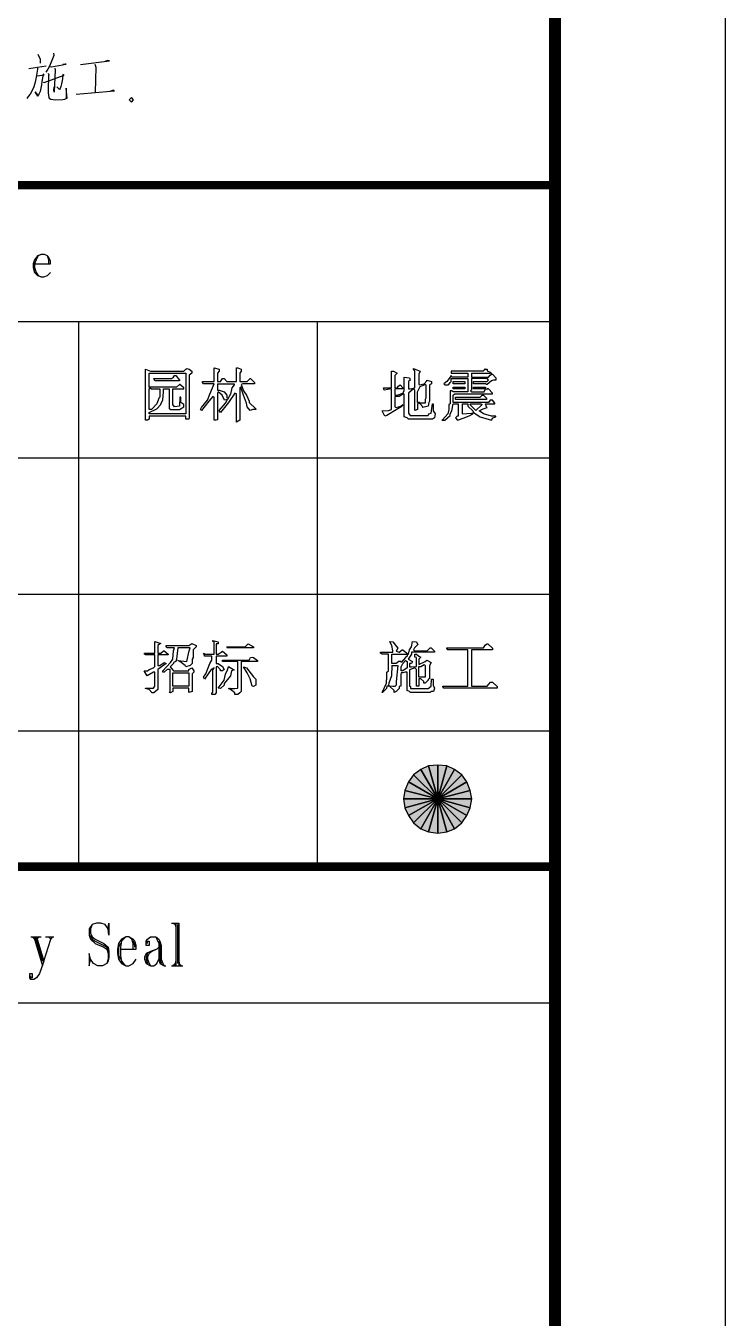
# Model space of a CAD drawing. Extents: x 74607 to 188346, y 27287 to 39167.
# Drawn here: x 115725 to 116547, y 36197 to 37714 of the extents above; entities that cross this region are included whole.
import ezdxf
from ezdxf.enums import TextEntityAlignment as Align

# ---------------------------------------------------------------- set-up
doc = ezdxf.new("R2010")
doc.units = 0
doc.header["$LTSCALE"] = 1000
doc.header["$MEASUREMENT"] = 0
doc.linetypes.add('DASHED2', pattern=[0.375, 0.25, -0.125])
doc.layers.add('DIM_LEAD', color=3, linetype='Continuous')
doc.layers.add('龙骨虚线', color=165, linetype='DASHED2')
doc.styles.get("Standard").update_dxf_attribs({"font": 'gbenor.shx', "bigfont": 'gbcbig.shx'})

# ---------------------------------------------------------------- blocks, each defined once
blk = doc.blocks.new('A1')
at = {"linetype": 'Continuous'}
for points in [[(-17.425, 477.925), (-17.875, 477.7), (-16.875, 475.975)], [(-16.875, 477.95), (-17.425, 477.925), (-16.875, 475.975)], [(-16.35, 477.925), (-16.875, 477.95), (-16.875, 475.975)], [(-15.9, 477.7), (-16.35, 477.925), (-16.875, 475.975)], [(-18.3, 477.4), (-18.6, 476.975), (-16.875, 475.975)], [(-17.875, 477.7), (-18.3, 477.4), (-16.875, 475.975)], [(-15.475, 477.4), (-15.9, 477.7), (-16.875, 475.975)], [(-15.175, 476.975), (-15.475, 477.4), (-16.875, 475.975)], [(-18.825, 476.475), (-18.9, 475.975), (-16.875, 475.975)], [(-18.6, 476.975), (-18.825, 476.475), (-16.875, 475.975)], [(-14.975, 476.475), (-15.175, 476.975), (-16.875, 475.975)], [(-14.875, 475.975), (-14.975, 476.475), (-16.875, 475.975)], [(-18.9, 475.975), (-18.825, 475.45), (-16.875, 475.975)], [(-18.825, 475.45), (-18.6, 475), (-16.875, 475.975)], [(-18.6, 475), (-18.3, 474.575), (-16.875, 475.975)], [(-18.3, 474.575), (-17.875, 474.225), (-16.875, 475.975)], [(-17.875, 474.225), (-17.425, 474.05), (-16.875, 475.975)], [(-17.425, 474.05), (-16.875, 473.975), (-16.875, 475.975)], [(-16.875, 473.975), (-16.35, 474.05), (-16.875, 475.975)], [(-16.35, 474.05), (-15.9, 474.225), (-16.875, 475.975)], [(-15.9, 474.225), (-15.475, 474.575), (-16.875, 475.975)], [(-15.475, 474.575), (-15.175, 475), (-16.875, 475.975)], [(-15.175, 475), (-14.975, 475.45), (-16.875, 475.975)], [(-14.975, 475.45), (-14.875, 475.975), (-16.875, 475.975)]]:
    blk.add_hatch(color=94, dxfattribs=at).paths.add_polyline_path(points)
at = {"color": 94, "linetype": 'Continuous'}
for p, q in [((-80, 504), (-10, 504)), ((-79.975, 504), (-10, 504)), ((-37.975, 504), (-37.975, 471.775)), ((-23.975, 504), (-23.975, 471.775)), ((-79.975, 496), (-10, 496)), ((-79.975, 488), (-10, 488)), ((-79.975, 479.975), (-10, 479.975)), ((-32.45, 468.675), (-32.275, 468.6)), ((-32.35, 468.675), (-32.275, 468.475)), ((-32.275, 468.675), (-32.275, 466.175)), ((-32.175, 468.6), (-32.175, 466.325)), ((-40.775, 467.875), (-40.175, 467.875)), ((-40.7, 467.875), (-40.45, 467.625)), ((-40.6, 467.875), (-40.1, 466.175)), ((-40.525, 467.875), (-40.1, 466.45)), ((-40.275, 467.875), (-40.45, 467.75)), ((-39.925, 467.875), (-39.425, 467.875)), ((-32.525, 466.175), (-31.85, 466.175)), ((-32.275, 466.325), (-32.45, 466.175)), ((-32.275, 466.45), (-32.35, 466.175)), ((-32.1, 466.45), (-32.025, 466.175)), ((-32.1, 466.325), (-31.925, 466.175)), ((-79.975, 464), (-10, 464))]:
    blk.add_line(p, q, dxfattribs=at)
for points in [[(-841, 0), (-841, 594), (0, 594), (0, 0)], [(-34.88, 517.153), (-35.015, 517.007), (-34.88, 516.867), (-34.745, 517.007), (-34.88, 517.153)]]:
    blk.add_lwpolyline(points, close=True, dxfattribs=at)
at = {"color": 94, "linetype": 'Continuous', "const_width": 0.7}
blk.add_lwpolyline([(-816, 10), (-816, 584), (-10, 584), (-10, 10)], close=True, dxfattribs=at)
at = {"color": 94, "linetype": 'Continuous', "const_width": 0.5}
for points in [[(-10, 10), (-10, 584)], [(-80, 512), (-10, 512)], [(-80, 472), (-10, 472)]]:
    blk.add_lwpolyline(points, dxfattribs=at)
at = {"color": 94, "linetype": 'Continuous'}
for points in [[(-40.377, 519.7), (-40.242, 519.391), (-40.242, 519.273), (-40.242, 519.155)], [(-39.457, 519.75), (-39.434, 519.604), (-39.546, 519.324), (-39.681, 518.993), (-39.793, 518.802), (-39.905, 518.639)], [(-40.399, 518.875), (-40.399, 518.802), (-40.466, 518.331), (-40.534, 518.045), (-40.601, 517.765), (-40.713, 517.551), (-40.825, 517.338), (-40.937, 517.198), (-41.027, 517.08)], [(-40.893, 518.853), (-39.883, 519.015)], [(-39.659, 518.97), (-39.569, 518.942), (-38.7, 519.111), (-38.767, 519.111), (-38.901, 519.088)], [(-39.367, 518.875), (-39.345, 518.78), (-39.412, 517.456), (-39.434, 517.574), (-39.412, 517.765)], [(-37.869, 519.088), (-36.164, 519.301), (-36.254, 519.324), (-36.389, 519.273)], [(-37.017, 519.111), (-36.972, 518.92), (-36.995, 517.434)], [(-40.421, 518.426), (-39.995, 518.471), (-40.062, 518.522), (-40.085, 518.398), (-40.13, 518.095), (-40.152, 517.882), (-40.197, 517.692), (-40.242, 517.501), (-40.309, 517.338), (-40.354, 517.243), (-40.377, 517.22), (-40.534, 517.478), (-40.377, 517.265)], [(-40.062, 518.045), (-39.995, 518.023), (-38.834, 518.449), (-38.901, 518.494), (-38.924, 518.236), (-38.991, 517.95), (-39.014, 517.787), (-39.059, 517.669), (-39.098, 517.624), (-39.255, 517.765)], [(-39.771, 518.567), (-39.726, 518.471), (-39.748, 518.426), (-39.771, 517.624), (-39.771, 517.434), (-39.748, 517.265), (-39.726, 517.176), (-39.704, 517.103), (-39.614, 517.052), (-39.479, 517.03), (-39.345, 517.007), (-38.901, 517.03), (-38.789, 517.052), (-38.7, 517.08), (-38.655, 517.103), (-38.7, 517.692), (-38.7, 517.103)], [(-38.116, 517.338), (-35.873, 517.529), (-35.94, 517.574), (-36.142, 517.501)], [(-40.575, 507.375), (-39.625, 507.375), (-39.625, 507.55), (-39.725, 507.75), (-39.8, 507.85), (-39.975, 507.925), (-40.175, 507.925), (-40.4, 507.85), (-40.575, 507.625), (-40.65, 507.375), (-40.65, 507.175), (-40.575, 506.875), (-40.4, 506.7), (-40.175, 506.625), (-40.025, 506.625), (-39.8, 506.7), (-39.625, 506.875)], [(-40.175, 507.925), (-40.35, 507.85), (-40.475, 507.625), (-40.575, 507.375), (-40.575, 507.175), (-40.475, 506.875), (-40.35, 506.7), (-40.175, 506.625)], [(-39.725, 507.375), (-39.725, 507.625), (-39.8, 507.85)], [(-31.625, 501.25), (-31.475, 501.2), (-31.325, 501.075), (-31.325, 500.975), (-31.475, 500.85), (-31.475, 498.35), (-31.5, 498.275), (-31.675, 498.275), (-31.675, 498.45), (-32.525, 498.45), (-33.325, 498.45), (-33.825, 498.45), (-33.825, 498.275), (-33.925, 498.2), (-34.05, 498.2), (-34.05, 501.2), (-33.75, 501.075), (-32.95, 501.075), (-32.15, 501.075), (-31.8, 501.075), (-31.675, 501.2), (-31.625, 501.25)], [(-33.825, 500.975), (-33, 500.975), (-32.175, 500.975), (-31.675, 500.975), (-31.675, 500.15), (-31.675, 499.325), (-31.675, 498.575), (-32.525, 498.575), (-33.325, 498.575), (-33.825, 498.575), (-33.825, 498.65), (-33.375, 498.875), (-33.15, 499.125), (-33.15, 499.175), (-33.025, 499.375), (-33, 499.875), (-33, 500.05), (-32.65, 500.05), (-32.65, 499.2), (-32.65, 498.875), (-32.6, 498.875), (-32.575, 498.825), (-32.05, 498.825), (-31.8, 499), (-31.8, 499.125), (-31.975, 499.25), (-31.975, 499.55), (-32.025, 499.55), (-32.05, 499.025), (-32.35, 499), (-32.45, 499.125), (-32.45, 499.925), (-32.45, 500.05), (-31.8, 500.05), (-31.8, 500.1), (-32.025, 500.3), (-32.05, 500.3), (-32.225, 500.15), (-33.025, 500.15), (-33.825, 500.15), (-33.825, 500.9), (-33.825, 500.975)], [(-32.35, 500.825), (-32.275, 500.825), (-32.05, 500.55), (-32.05, 500.525), (-32.9, 500.525), (-33.5, 500.525), (-33.55, 500.65), (-32.725, 500.65), (-32.525, 500.65), (-32.4, 500.725), (-32.35, 500.825)], [(-30.025, 501.275), (-29.725, 501.2), (-29.725, 501.075), (-29.825, 500.975), (-29.825, 500.475), (-29.65, 500.475), (-29.525, 500.65), (-29.425, 500.65), (-29.275, 500.475), (-28.7, 500.475), (-28.7, 501.275), (-28.625, 501.275), (-28.425, 501.2), (-28.425, 501.075), (-28.5, 500.975), (-28.5, 500.475), (-28.075, 500.475), (-27.9, 500.65), (-27.875, 500.65), (-27.65, 500.425), (-27.65, 500.35), (-28.325, 500.35), (-28.425, 500.3), (-28.3, 499.925), (-28.125, 499.675), (-27.95, 499.325), (-27.95, 499.25), (-27.575, 498.875), (-27.575, 498.825), (-27.75, 498.825), (-27.9, 498.775), (-28.075, 499), (-28.125, 499.2), (-28.3, 499.675), (-28.45, 500.15), (-28.5, 500.1), (-28.5, 499.25), (-28.5, 498.45), (-28.5, 498.2), (-28.7, 498.1), (-28.7, 498.95), (-28.7, 499.75), (-28.8, 499.8), (-29.175, 499.25), (-29.65, 498.65), (-29.725, 498.775), (-29.35, 499.2), (-29.225, 499.425), (-29.4, 499.375), (-29.425, 499.425), (-29.55, 499.675), (-29.775, 499.875), (-29.825, 499.8), (-29.825, 499), (-29.825, 498.225), (-29.9, 498.2), (-30.025, 498.2), (-30.025, 499), (-30.025, 499.55), (-30.1, 499.6), (-30.325, 499.325), (-30.75, 498.775), (-30.825, 498.825), (-30.75, 498.95), (-30.4, 499.375), (-30.275, 499.725), (-30.025, 500.35), (-30.65, 500.35), (-30.7, 500.425), (-30.7, 500.475), (-30.025, 500.475), (-30.025, 501.25), (-30.025, 501.275)], [(-18.3, 501.25), (-17.925, 501.075), (-18, 500.9), (-18, 500.3), (-17.95, 500.275), (-17.675, 500.35), (-17.525, 500.525), (-17.525, 500.55), (-17.25, 500.475), (-17.25, 500.35), (-17.375, 500.275), (-17.375, 499.425), (-17.375, 499.325), (-17.4, 499.25), (-17.45, 499.025), (-17.75, 498.95), (-17.75, 499), (-17.925, 499.175), (-18, 499.2), (-18.075, 499.175), (-18.075, 498.825), (-18.225, 498.775), (-18.225, 499.6), (-18.225, 499.975), (-18.3, 500.05), (-18.6, 499.8), (-18.6, 499), (-18.6, 498.625), (-18.5, 498.475), (-17.675, 498.475), (-17.45, 498.475), (-17.4, 498.575), (-17.275, 498.625), (-17.25, 498.75), (-17.2, 499.175), (-17.15, 499.175), (-17.15, 498.75), (-17.025, 498.575), (-17.075, 498.35), (-17.2, 498.275), (-18, 498.275), (-18.6, 498.275), (-18.675, 498.35), (-18.85, 498.4), (-18.85, 499.2), (-18.85, 499.725), (-18.9, 499.75), (-19.15, 499.6), (-19.4, 499.6), (-19.4, 499), (-19.325, 498.95), (-19.05, 499.025), (-18.925, 499.125), (-19.025, 499), (-19.225, 498.875), (-19.875, 498.475), (-20, 498.45), (-20.15, 498.75), (-19.775, 498.775), (-19.6, 498.825), (-19.6, 499.675), (-19.6, 500.05), (-20.025, 499.975), (-20.075, 500.1), (-19.6, 500.1), (-19.6, 500.9), (-19.6, 501.075), (-19.475, 501.075), (-19.275, 500.975), (-19.4, 500.825), (-19.4, 500.1), (-19.225, 500.1), (-19.225, 500.175), (-19.1, 500.275), (-18.925, 500.1), (-18.925, 500.05), (-19.4, 500.05), (-19.4, 499.675), (-19.275, 499.675), (-18.925, 499.8), (-18.85, 499.925), (-18.85, 500.725), (-18.55, 500.7), (-18.5, 500.55), (-18.6, 500.475), (-18.6, 500.05), (-18.5, 500.05), (-18.225, 500.1), (-18.225, 500.9), (-18.225, 501.1), (-18.3, 501.2), (-18.3, 501.25)], [(-14.075, 501.2), (-14.225, 501.075), (-15.05, 501.075), (-15.875, 501.075), (-16.1, 501.075), (-16.1, 500.975), (-15.3, 500.975), (-15.125, 500.975), (-15.125, 500.725), (-15.925, 500.725), (-16.05, 500.725), (-16.1, 500.825), (-16.15, 500.725), (-16.35, 500.475), (-16.525, 500.35), (-16.475, 500.275), (-16.275, 500.275), (-16.225, 500.3), (-16.15, 500.425), (-16.1, 500.475), (-16.1, 500.65), (-15.3, 500.65), (-15.125, 500.65), (-15.125, 499.875), (-15.925, 499.875), (-15.975, 499.875), (-16.05, 499.925), (-16.15, 499.925), (-16.15, 499.175), (-16.225, 499.125), (-16.225, 498.825), (-16.3, 498.575), (-16.6, 498.225), (-16.65, 498.2), (-16.475, 498.2), (-16.15, 498.475), (-16.15, 498.575), (-16.05, 498.75), (-15.975, 499.175), (-15.675, 499.175), (-15.675, 498.45), (-15.75, 498.45), (-15.85, 498.35), (-15.725, 498.2), (-15.325, 498.35), (-15, 498.475), (-14.825, 498.575), (-14.775, 498.65), (-14.4, 498.4), (-13.725, 498.2), (-13.65, 498.35), (-13.475, 498.4), (-13.475, 498.45), (-13.725, 498.45), (-14.2, 498.575), (-14.45, 498.75), (-14.225, 498.875), (-13.975, 498.95), (-14.025, 499), (-14.075, 499.175), (-13.525, 499.175), (-13.525, 499.2), (-13.675, 499.375), (-13.8, 499.375), (-13.9, 499.25), (-14.75, 499.25), (-15.55, 499.25), (-15.975, 499.25), (-15.975, 499.675), (-15.875, 499.75), (-15.05, 499.75), (-14.225, 499.75), (-13.675, 499.75), (-13.675, 499.8), (-13.9, 500.05), (-13.975, 500.05), (-14.025, 499.975)], [(-14.15, 501.2), (-13.975, 501.2), (-13.975, 501.1), (-13.8, 501.025), (-13.725, 500.9), (-13.675, 500.9), (-13.475, 500.7), (-13.475, 500.55), (-13.6, 500.55), (-13.725, 500.525), (-13.975, 500.3), (-14.025, 500.3), (-14.075, 500.35), (-14.775, 500.35), (-14.775, 500.475), (-14.075, 500.475), (-13.975, 500.475), (-13.9, 500.55), (-13.975, 500.65), (-14.775, 500.65), (-14.9, 500.65), (-14.9, 499.975), (-14.95, 499.925), (-14.9, 499.875), (-14.15, 499.875), (-14.075, 500.05), (-14.775, 500.05), (-14.775, 500.15), (-14.075, 500.15), (-14.075, 500.1), (-14.075, 500.05)], [(-14.9, 500.975), (-14.075, 500.975), (-13.85, 500.975), (-13.8, 500.975)], [(-14.9, 500.975), (-14.9, 500.725), (-14.075, 500.725), (-13.9, 500.725), (-13.8, 500.85), (-13.725, 500.9)], [(-33.825, 500.15), (-33.7, 500.05), (-33.2, 500.05), (-33.2, 499.55), (-33.275, 499.5), (-33.375, 499.175), (-33.7, 498.825), (-33.825, 498.825), (-33.825, 499.675), (-33.825, 500.05), (-33.75, 500.1)], [(-29.825, 500.35), (-29, 500.35), (-28.85, 500.35), (-28.85, 500.275), (-28.975, 500.1), (-29.05, 499.725), (-29.225, 499.425)], [(-29.825, 500.35), (-29.825, 499.975), (-29.725, 499.975), (-29.425, 499.875), (-29.275, 499.675), (-29.275, 499.5)], [(-17.675, 500.35), (-17.575, 500.275), (-17.575, 499.5), (-17.625, 499.425), (-17.625, 499.2), (-17.925, 499.2), (-17.95, 499.25), (-18.075, 499.25), (-18.075, 499.875), (-17.925, 500.175), (-17.625, 500.3)], [(-15.975, 500.475), (-15.3, 500.475), (-15.3, 500.35), (-15.975, 500.35), (-15.975, 500.425), (-15.975, 500.475)], [(-15.975, 500.15), (-15.3, 500.15), (-15.3, 500.05), (-15.975, 500.05), (-15.975, 500.1), (-15.975, 500.15)], [(-14.275, 499.675), (-14.2, 499.675), (-14.025, 499.5), (-14.025, 499.425), (-14.825, 499.425), (-15.675, 499.425), (-15.85, 499.425), (-15.85, 499.55), (-15, 499.55), (-14.4, 499.55), (-14.275, 499.675)], [(-15.45, 499.175), (-15.125, 499.175), (-15.125, 499.025), (-14.825, 498.75), (-14.775, 498.65)], [(-15.45, 499.175), (-15.45, 498.575), (-14.9, 498.625), (-14.825, 498.625)], [(-14.95, 499.175), (-14.35, 499.175), (-14.275, 499.125), (-14.65, 498.775), (-15, 499.125), (-14.95, 499.175)], [(-33.5, 485.225), (-33.15, 485.1), (-33.2, 485.075), (-33.325, 484.975), (-33.325, 484.525), (-33.15, 484.525), (-33, 484.675), (-32.95, 484.675), (-32.725, 484.475), (-32.725, 484.425), (-33.325, 484.425), (-33.325, 483.8), (-33.2, 483.8), (-32.95, 483.975), (-32.825, 483.925), (-33.325, 483.575), (-33.325, 482.775), (-33.325, 482.4), (-33.55, 482.2), (-33.675, 482.2), (-33.675, 482.225), (-33.825, 482.4), (-34.05, 482.45), (-34.05, 482.475), (-33.575, 482.475), (-33.5, 482.6), (-33.5, 483.425), (-33.575, 483.425), (-33.95, 483.2), (-34.125, 483.5), (-33.925, 483.5), (-33.825, 483.575), (-33.575, 483.675), (-33.5, 483.75), (-33.5, 484.425), (-34.05, 484.425), (-34.1, 484.475), (-34.1, 484.525), (-33.5, 484.525), (-33.5, 485.2), (-33.5, 485.225)], [(-31.325, 485.1), (-31.075, 484.975), (-31.075, 484.9), (-31.25, 484.725), (-31.25, 484.275), (-31.3, 484.175), (-31.3, 483.925), (-31.425, 483.8), (-31.675, 483.725), (-31.725, 483.8), (-32.025, 484.05), (-32.15, 484.1), (-31.625, 484.05), (-31.475, 484.675), (-31.425, 484.85), (-32.15, 484.85), (-32.225, 484.175), (-32.275, 484.05), (-32.4, 483.975), (-32.4, 483.925), (-32.6, 483.725), (-32.4, 483.5), (-31.6, 483.5), (-31.5, 483.5), (-31.5, 483.575), (-31.325, 483.675), (-31.2, 483.5), (-31.2, 483.425), (-31.3, 483.325), (-31.3, 482.475), (-31.3, 482.275), (-31.5, 482.225), (-31.5, 482.475), (-32.35, 482.475), (-32.45, 482.475), (-32.45, 482.275), (-32.575, 482.2), (-32.65, 482.225), (-32.6, 482.275), (-32.6, 483.125), (-32.6, 483.575), (-32.775, 483.575), (-32.95, 483.425), (-33.025, 483.425), (-33.025, 483.5), (-32.575, 483.975), (-32.45, 484.175), (-32.4, 484.675), (-32.35, 484.85), (-32.775, 484.85), (-32.825, 484.9), (-32.825, 484.975), (-32.025, 484.975), (-31.5, 484.975), (-31.325, 485.1)], [(-30.1, 485.275), (-29.775, 485.2), (-29.775, 485.075), (-29.9, 485.075), (-29.9, 484.475), (-29.775, 484.475), (-29.6, 484.6), (-29.525, 484.65), (-29.275, 484.425), (-29.275, 484.35), (-29.9, 484.35), (-29.9, 483.925), (-29.775, 483.925), (-29.525, 483.75), (-29.425, 483.575), (-29.525, 483.5), (-29.65, 483.5), (-29.65, 483.55), (-29.825, 483.75), (-29.9, 483.725), (-29.9, 482.875), (-29.9, 482.2), (-29.975, 482.1), (-30.15, 482.1), (-30.15, 482.2), (-30.1, 482.225), (-30.1, 483.025), (-30.1, 483.55), (-30.025, 483.675), (-30.2, 483.575), (-30.375, 483.325), (-30.575, 483), (-30.65, 483.125), (-30.5, 483.325), (-30.375, 483.675), (-30.275, 483.925), (-30.15, 484.125), (-30.15, 484.35), (-30.575, 484.35), (-30.575, 484.425), (-30.65, 484.525), (-30.525, 484.475), (-30.025, 484.475), (-30.025, 485.2), (-30.1, 485.225), (-30.1, 485.275)], [(-28.025, 485.075), (-27.7, 484.9), (-27.7, 484.85), (-28.5, 484.85), (-29.05, 484.85), (-29.225, 484.825), (-29.275, 484.9), (-28.45, 484.9), (-28.2, 484.9), (-28.075, 485.025), (-28.025, 485.075)], [(-19.7, 485.225), (-19.525, 485.2), (-19.225, 484.825), (-19.325, 484.65), (-19.15, 484.6), (-18.975, 484.725), (-18.925, 484.725), (-18.625, 484.475), (-18.6, 484.475), (-18.55, 484.725), (-18.425, 484.9), (-18.375, 485.225), (-18.125, 485.2), (-18.05, 485.025), (-18.075, 485.025), (-18.25, 484.85), (-18.3, 484.725), (-18.25, 484.675), (-17.5, 484.675), (-17.325, 484.85), (-17.275, 484.85), (-17.075, 484.65), (-17.075, 484.6), (-17.875, 484.6), (-18.425, 484.6), (-18.425, 484.475), (-18.625, 484.175), (-18.375, 484.05), (-18.425, 483.925), (-18.55, 483.925), (-18.55, 483.725), (-18.425, 483.725), (-18.125, 483.75), (-18.125, 484.275), (-18.225, 484.3), (-18.225, 484.475), (-18.125, 484.475), (-18, 484.35), (-17.875, 484.3), (-18, 484.175), (-18, 483.875), (-17.625, 484.05), (-17.525, 484.125), (-17.275, 483.975), (-17.375, 483.8), (-17.375, 483.025), (-17.45, 483), (-17.45, 482.95), (-17.625, 482.775), (-17.7, 482.775), (-17.7, 482.875), (-17.875, 483.025), (-18, 483.025), (-18, 482.6), (-18.125, 482.6), (-18.125, 483.425), (-18.125, 483.575), (-18.225, 483.675), (-18.55, 483.55), (-18.55, 482.75), (-18.55, 482.6), (-18.475, 482.575), (-18.475, 482.45), (-17.675, 482.45), (-17.45, 482.45), (-17.275, 482.6), (-17.25, 483), (-17.15, 483), (-17.15, 482.65), (-17.075, 482.475), (-17.125, 482.275), (-17.275, 482.275), (-17.325, 482.225), (-18.125, 482.225), (-18.475, 482.225), (-18.55, 482.275), (-18.675, 482.35), (-18.675, 483.15), (-18.675, 483.425), (-18.8, 483.425), (-18.925, 483.375), (-19.025, 483.375), (-19.05, 483.3), (-19.05, 482.6), (-19.15, 482.575), (-19.15, 482.45), (-19.325, 482.275), (-19.45, 482.225), (-19.45, 482.35), (-19.7, 482.575), (-19.75, 482.6), (-19.875, 482.6), (-19.9, 482.45), (-20.125, 482.225), (-20.15, 482.225), (-19.9, 482.775), (-19.9, 482.95), (-19.875, 483), (-19.875, 483.425), (-19.775, 483.5), (-19.775, 484.3), (-19.775, 484.475), (-20.15, 484.475), (-20.25, 484.525), (-20.25, 484.6), (-19.525, 484.6), (-19.525, 484.675), (-19.575, 484.975), (-19.7, 485.2), (-19.7, 485.225)], [(-13.975, 485.075), (-13.95, 485.075), (-13.675, 484.825), (-13.675, 484.725), (-14.5, 484.725), (-14.9, 484.725), (-14.9, 483.925), (-14.9, 483.125), (-14.9, 482.6), (-14.1, 482.6), (-13.975, 482.6), (-13.775, 482.825), (-13.675, 482.825), (-13.4, 482.575), (-13.4, 482.475), (-16.525, 482.475), (-16.575, 482.575), (-16.575, 482.6), (-15.75, 482.6), (-15.125, 482.6), (-15.125, 483.425), (-15.125, 484.275), (-15.125, 484.725), (-15.975, 484.725), (-16.3, 484.725), (-16.35, 484.825), (-16.35, 484.85), (-15.5, 484.85), (-14.7, 484.85), (-14.2, 484.85), (-14.075, 485.025), (-13.975, 485.075)], [(-27.775, 484.3), (-27.7, 484.275), (-27.475, 484.1), (-27.475, 484.05), (-28.3, 484.05), (-28.425, 484.05), (-28.425, 483.2), (-28.425, 482.4), (-28.425, 482.275), (-28.5, 482.2), (-28.625, 482.1), (-28.8, 482.1), (-28.8, 482.2), (-29.05, 482.4), (-29.175, 482.45), (-29.1, 482.475), (-29.05, 482.45), (-28.8, 482.45), (-28.625, 482.475), (-28.625, 483.325), (-28.625, 484.05), (-29.425, 484.05), (-29.525, 484.05), (-29.525, 484.125), (-28.675, 484.125), (-27.95, 484.125), (-27.875, 484.275), (-27.775, 484.3)], [(-19.575, 484.475), (-18.775, 484.475), (-18.675, 484.475), (-18.675, 484.35), (-18.775, 484.275), (-19.025, 483.975), (-19.05, 484.05), (-19.175, 484.05), (-19.325, 483.925), (-19.575, 483.925), (-19.575, 484.425), (-19.575, 484.475)], [(-18.775, 484.1), (-18.675, 484.05), (-18.675, 483.675), (-18.925, 483.5), (-19.025, 483.5), (-19.025, 483.725), (-18.925, 483.925), (-18.775, 484.1)], [(-32.45, 483.375), (-31.625, 483.375), (-31.5, 483.375), (-31.5, 482.6), (-32.35, 482.6), (-32.45, 482.6), (-32.45, 483.325), (-32.45, 483.375)], [(-29.175, 483.75), (-28.875, 483.575), (-28.85, 483.55), (-29, 483.5), (-29.05, 483.2), (-29.425, 482.75), (-29.425, 482.65), (-29.65, 482.45), (-29.775, 482.475), (-29.425, 482.95), (-29.35, 483.3), (-29.225, 483.55), (-29.175, 483.725), (-29.175, 483.75)], [(-28.3, 483.725), (-28.125, 483.675), (-27.7, 483.15), (-27.575, 483), (-27.575, 482.65), (-27.7, 482.575), (-27.775, 482.6), (-27.9, 483.025), (-28.075, 483.375), (-28.3, 483.725)], [(-19.575, 483.8), (-19.6, 483.2), (-19.75, 482.775), (-19.775, 482.65)], [(-19.575, 483.8), (-19.225, 483.8), (-19.325, 482.875), (-19.325, 482.65), (-19.4, 482.575), (-19.525, 482.575), (-19.7, 482.6), (-19.75, 482.6)], [(-17.675, 483.875), (-17.625, 483.8), (-17.625, 483.125), (-18, 483.125), (-18, 483.75), (-17.875, 483.75), (-17.675, 483.875)], [(-17.425, 477.925), (-17.875, 477.7), (-16.875, 475.975), (-17.425, 477.925)], [(-16.875, 477.95), (-17.425, 477.925), (-16.875, 475.975), (-16.875, 477.95)], [(-16.35, 477.925), (-16.875, 477.95), (-16.875, 475.975), (-16.35, 477.925)], [(-15.9, 477.7), (-16.35, 477.925), (-16.875, 475.975), (-15.9, 477.7)], [(-18.3, 477.4), (-18.6, 476.975), (-16.875, 475.975), (-18.3, 477.4)], [(-17.875, 477.7), (-18.3, 477.4), (-16.875, 475.975), (-17.875, 477.7)], [(-15.475, 477.4), (-15.9, 477.7), (-16.875, 475.975), (-15.475, 477.4)], [(-15.175, 476.975), (-15.475, 477.4), (-16.875, 475.975), (-15.175, 476.975)], [(-18.825, 476.475), (-18.9, 475.975), (-16.875, 475.975), (-18.825, 476.475)], [(-18.6, 476.975), (-18.825, 476.475), (-16.875, 475.975), (-18.6, 476.975)], [(-14.975, 476.475), (-15.175, 476.975), (-16.875, 475.975), (-14.975, 476.475)], [(-14.875, 475.975), (-14.975, 476.475), (-16.875, 475.975), (-14.875, 475.975)], [(-18.9, 475.975), (-18.825, 475.45), (-16.875, 475.975), (-18.9, 475.975)], [(-18.825, 475.45), (-18.6, 475), (-16.875, 475.975), (-18.825, 475.45)], [(-18.6, 475), (-18.3, 474.575), (-16.875, 475.975), (-18.6, 475)], [(-18.3, 474.575), (-17.875, 474.225), (-16.875, 475.975), (-18.3, 474.575)], [(-17.875, 474.225), (-17.425, 474.05), (-16.875, 475.975), (-17.875, 474.225)], [(-17.425, 474.05), (-16.875, 473.975), (-16.875, 475.975), (-17.425, 474.05)], [(-16.875, 473.975), (-16.35, 474.05), (-16.875, 475.975), (-16.875, 473.975)], [(-16.35, 474.05), (-15.9, 474.225), (-16.875, 475.975), (-16.35, 474.05)], [(-15.9, 474.225), (-15.475, 474.575), (-16.875, 475.975), (-15.9, 474.225)], [(-15.475, 474.575), (-15.175, 475), (-16.875, 475.975), (-15.475, 474.575)], [(-15.175, 475), (-14.975, 475.45), (-16.875, 475.975), (-15.175, 475)], [(-14.975, 475.45), (-14.875, 475.975), (-16.875, 475.975), (-14.975, 475.45)], [(-36.25, 468.35), (-36.2, 468.675), (-36.2, 467.975), (-36.25, 468.35), (-36.425, 468.6), (-36.675, 468.675), (-36.925, 468.675), (-37.175, 468.6), (-37.35, 468.35), (-37.35, 467.975), (-37.275, 467.75), (-37, 467.5), (-36.5, 467.275), (-36.325, 467.15), (-36.25, 466.9), (-36.25, 466.575), (-36.325, 466.325)], [(-37.175, 468.6), (-37.275, 468.35), (-37.275, 468.1), (-37.175, 467.875), (-37, 467.75), (-36.5, 467.5), (-36.25, 467.275), (-36.2, 467.025), (-36.2, 466.7), (-36.25, 466.45), (-36.325, 466.325), (-36.575, 466.175), (-36.85, 466.175), (-37.1, 466.325), (-37.275, 466.575), (-37.35, 466.9), (-37.35, 466.175), (-37.275, 466.575)], [(-32.525, 468.675), (-32.1, 468.675), (-32.1, 466.175)], [(-40.45, 467.875), (-40.025, 466.45), (-39.6, 467.75)], [(-39.75, 467.875), (-39.6, 467.75), (-39.5, 467.875)], [(-37.275, 467.975), (-37.175, 467.75), (-37, 467.625), (-36.5, 467.375), (-36.325, 467.275), (-36.25, 467.025)], [(-35.525, 467.15), (-34.6, 467.15), (-34.6, 467.375), (-34.675, 467.625), (-34.775, 467.75), (-35.025, 467.875), (-35.2, 467.875), (-35.45, 467.75), (-35.625, 467.5), (-35.7, 467.15), (-35.7, 466.9), (-35.625, 466.575), (-35.45, 466.325), (-35.2, 466.175), (-35.025, 466.175), (-34.775, 466.325), (-34.6, 466.575)], [(-35.525, 467.5), (-35.625, 467.275), (-35.625, 466.775), (-35.525, 466.575)], [(-35.2, 467.875), (-35.35, 467.75), (-35.45, 467.625), (-35.525, 467.275), (-35.525, 466.775), (-35.45, 466.45), (-35.35, 466.325), (-35.2, 466.175)], [(-34.775, 467.15), (-34.775, 467.5), (-34.85, 467.75), (-35.025, 467.875)], [(-34.675, 467.275), (-34.675, 467.375), (-34.775, 467.625)], [(-33.275, 467.275), (-33.375, 467.15), (-33.75, 467.025), (-34, 466.9), (-34.1, 466.7), (-34.1, 466.575), (-34, 466.325), (-33.75, 466.175), (-33.55, 466.175), (-33.375, 466.325), (-33.275, 466.575)], [(-33.925, 467.5), (-33.925, 467.625), (-33.825, 467.625), (-33.825, 467.375), (-34, 467.375), (-34, 467.625), (-33.925, 467.75), (-33.75, 467.875), (-33.45, 467.875), (-33.275, 467.75), (-33.2, 467.625), (-33.125, 467.375), (-33.125, 466.575), (-33.025, 466.325), (-32.95, 466.175)], [(-33.45, 467.875), (-33.375, 467.75), (-33.275, 467.5), (-33.275, 466.575), (-33.2, 466.325), (-32.95, 466.175), (-32.85, 466.175)], [(-33.275, 467.625), (-33.2, 467.375), (-33.2, 466.575), (-33.125, 466.325)], [(-33.925, 466.9), (-34, 466.7), (-34, 466.575), (-33.925, 466.325)], [(-33.375, 467.15), (-33.675, 467.025), (-33.825, 466.9), (-33.925, 466.7), (-33.925, 466.575), (-33.825, 466.325), (-33.75, 466.175)], [(-40.025, 466.45), (-40.275, 465.725), (-40.45, 465.475), (-40.6, 465.375), (-40.775, 465.375), (-40.85, 465.475), (-40.85, 465.725), (-40.7, 465.725), (-40.7, 465.475), (-40.775, 465.475), (-40.775, 465.6)]]:
    blk.add_lwpolyline(points, dxfattribs=at)
at = {"color": 0, "linetype": 'ByBlock', "lineweight": -2}
blk.add_attdef('001', text='', height=3.888, dxfattribs=at).set_placement((-21.266, 23.555), align=Align.CENTER)
at = {"layer": 'DIM_LEAD', "color": 7, "linetype": 'Continuous', "lineweight": 0}
for tag, height, p in [('一层平面图', 3.24, (-45, 46.643)), ('比例', 2.916, (-54.958, 15.867))]:
    blk.add_attdef(tag, text='', height=height, dxfattribs=at).set_placement(p, align=Align.MIDDLE_CENTER)

msp = doc.modelspace()

# ---------------------------------------------------------------- block references
at = {"layer": '龙骨虚线', "xscale": 20, "yscale": 20, "zscale": 20}
msp.add_blockref('A1', (116546.8, 27287.2), dxfattribs=at)

doc.saveas('drawing.dxf')
